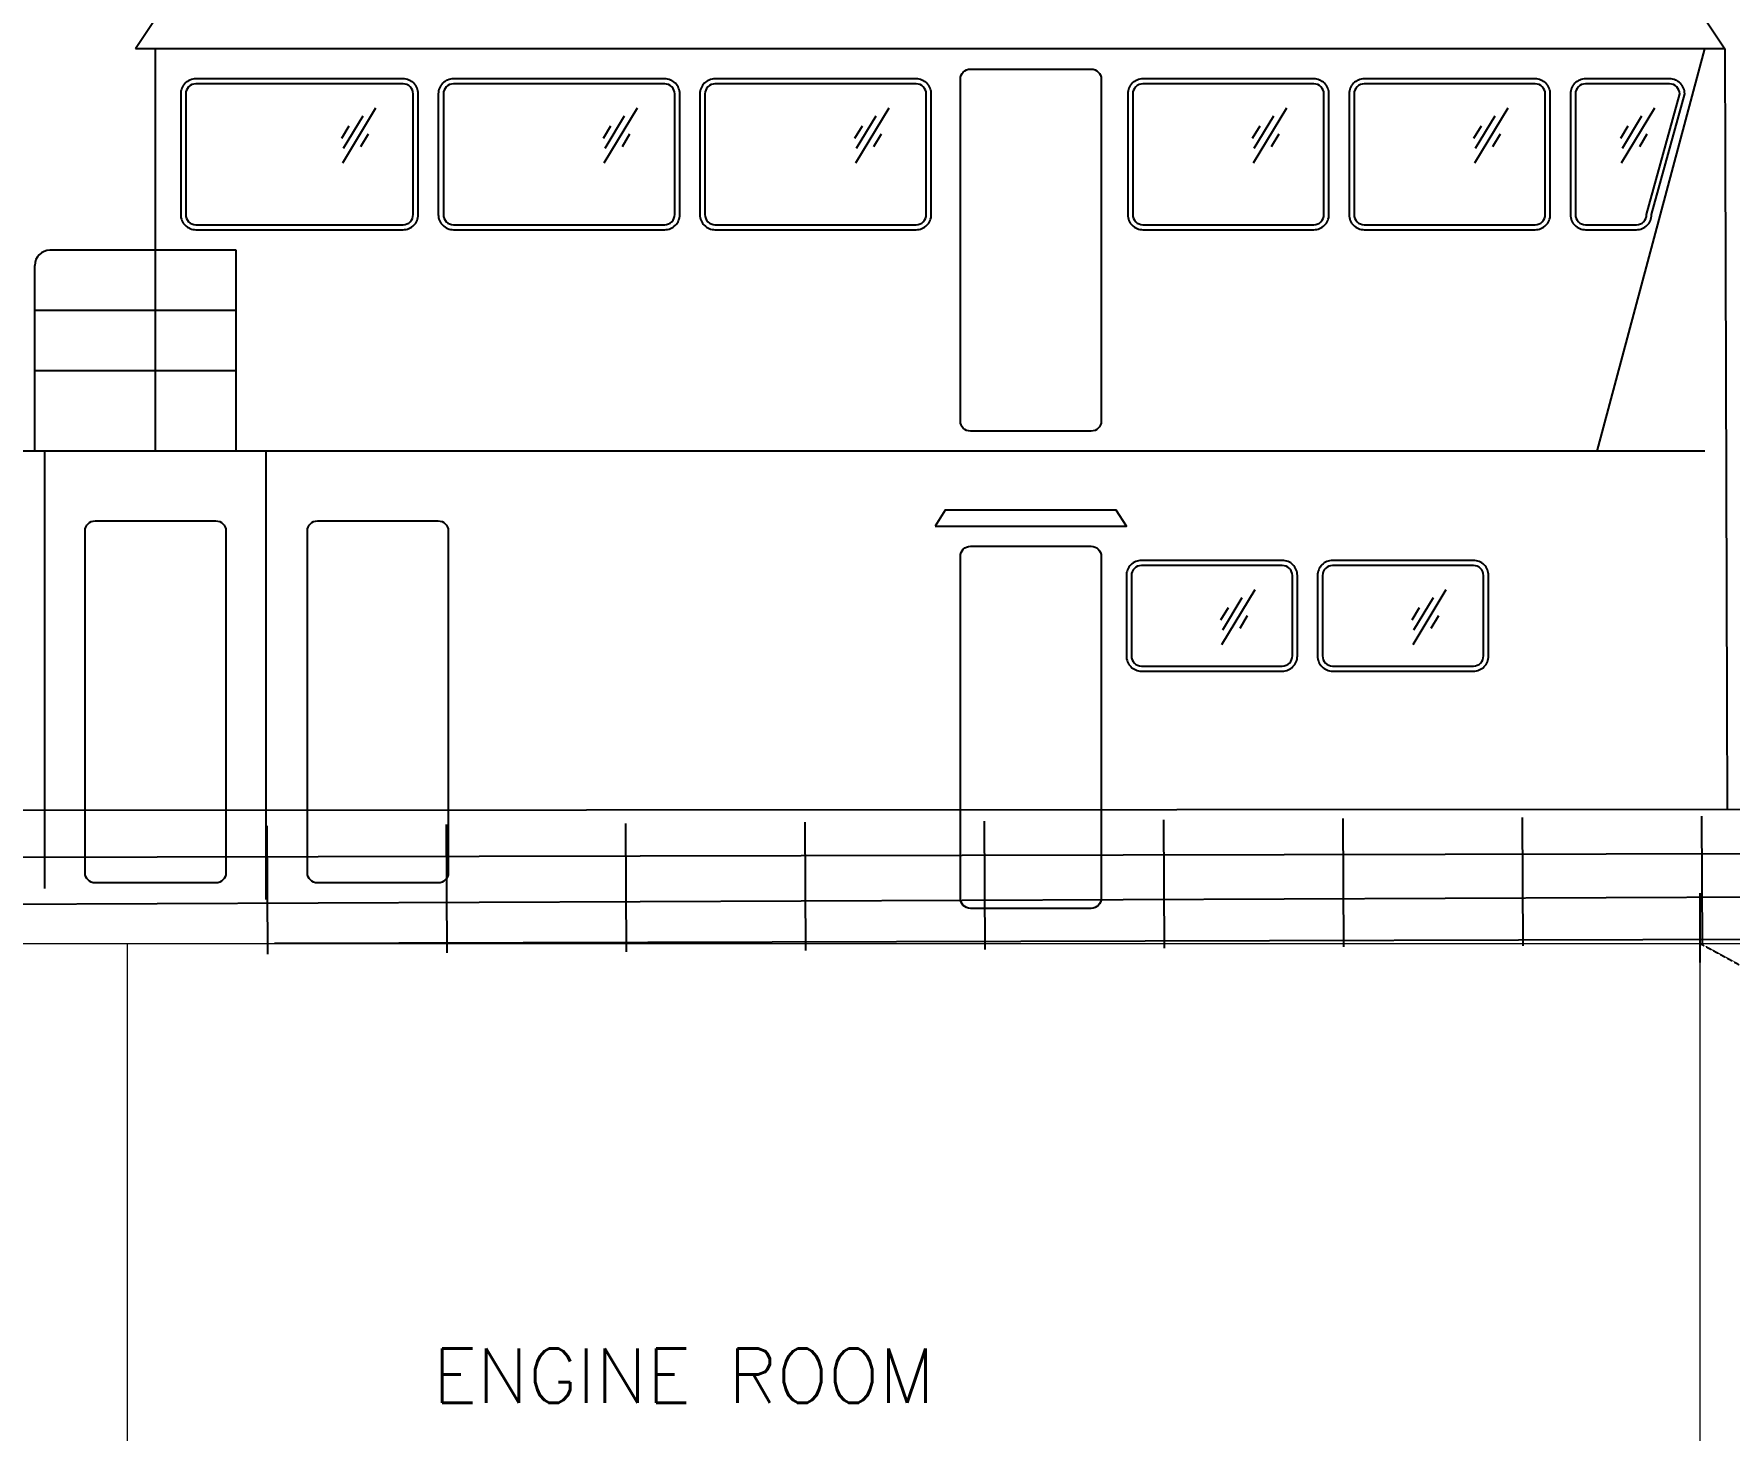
# Model space of a CAD drawing. Header units: millimetres. Extents: x -7277357 to 14022354, y -2768861 to 8298078.
# Drawn here: x -5356085 to -3480831, y 4654764 to 6199649 of the extents above; entities that cross this region are included whole.
import ezdxf

# ---------------------------------------------------------------- set-up
doc = ezdxf.new("R2010")
doc.units = ezdxf.units.MM
doc.header["$LTSCALE"] = 10
doc.linetypes.add('DASHED', pattern=[0.75, 0.5, -0.25])
for name, color, linetype in [('11', 7, 'Continuous'), ('Handrail', 3, 'Continuous'), ('Interior', 3, 'Continuous')]:
    doc.layers.add(name, color=color, linetype=linetype)
doc.styles.add('ROMANS', font='ROMANS.shx')

msp = doc.modelspace()

# ---------------------------------------------------------------- linework, layer by layer
at = {"ltscale": 0.5}
for p, q in [((-5221539.20428, 6216343.10323), (-5243797.54257, 6182955.59578)), ((-3507647.1555, 6216343.10323), (-3485388.81721, 6182955.59578)), ((-3626929.23093, 5737788.82987), (-3507647.1555, 6182955.59578))]:
    msp.add_line(p, q, dxfattribs=at)
for p, q in [((-3485388.81721, 6182955.59578), (-5243797.54257, 6182955.59578)), ((-5221539.20428, 5737788.82987), (-5221539.20428, 6182955.59578)), ((-3507647.1555, 5737788.82987), (-5588801.78616, 5737788.82987)), ((-5343960.0649, 5253948.20116), (-5343960.0649, 5737788.82987)), ((-5099118.34365, 5241706.1151), (-5099118.34365, 5737788.82987))]:
    msp.add_line(p, q)
at = {"color": 7}
for p, q in [((-3485388.81721, 6182955.59578), (-3482862.34814, 5341250.82835)), ((6154913.19233, 5345861.71962), (-5743205.65708, 5340169.43802)), ((-4701776.16051, 5326120.3097), (-4700843.76904, 5184121.03299)), ((-4503380.43734, 5327423.00985), (-4502448.04587, 5185423.73314)), ((-4304984.71417, 5328725.71), (-4304052.3227, 5186726.43329)), ((-4106588.991, 5330028.41015), (-4105656.59953, 5188029.13344)), ((-3908193.26783, 5331331.1103), (-3907260.87636, 5189331.83359)), ((-3709797.54466, 5332633.81046), (-3708865.15319, 5190634.53375)), ((-3511401.82149, 5333936.51061), (-3510469.43002, 5191937.2339)), ((6134267.21135, 5313537.66067), (-5752238.37392, 5287435.56097)), ((-5098567.60685, 5323514.90939), (-5097635.21538, 5181515.63268)), ((-4900171.88368, 5324817.60954), (-4899239.49221, 5182818.33283)), ((6114980.06692, 5283341.04303), (-5751051.52045, 5234879.81002)), ((-3512836.76505, 5172094.30049), (-3512836.76505, 5248885.56761)), ((6076167.76176, 5222575.16122), (-5089962.17552, 5193239.93405))]:
    msp.add_line(p, q, dxfattribs=at)
at = {"color": 0, "linetype": 'DASHED', "transparency": 33554521}
msp.add_line((-3512836.76505, 5193239.93405), (-1432836.76505, 4063239.93405), dxfattribs=at)
at = {"layer": '11', "color": 7, "linetype": 'Continuous', "lineweight": 20, "flags": 128}
for points in [[(-6352836.76505, 5193239.93405), (-5252836.76505, 5193239.93405), (-5252836.76505, 3863239.93405), (-5379104.16505, 3863239.93405)], [(-6352836.76505, 5193239.93405), (8338163.23495, 5193239.93405)], [(-3512836.76505, 4063239.93405), (-3512836.76505, 5193239.93405), (-1432836.76505, 5193239.93405), (-1432836.76505, 4063239.93405), (-3512836.76505, 4063239.93405)]]:
    msp.add_lwpolyline(points, dxfattribs=at)
at = {"layer": 'Handrail'}
for p, q in [((-5132512.39919, 5960221.08787), (-5338402.02842, 5960201.60495)), ((-5132512.39919, 5737618.22199), (-5132512.39919, 5960221.08787)), ((-5355095.78214, 5737618.22199), (-5355095.78214, 5943507.85122)), ((-5132512.39919, 5893597.19794), (-5355095.78214, 5893597.19794)), ((-5132512.39919, 5826822.18305), (-5355095.78214, 5826822.18305))]:
    msp.add_line(p, q, dxfattribs=at)
msp.add_arc((-5338402.02842, 5943507.85122), 16693.75372, 90, 180, dxfattribs=at)
at = {"layer": 'Interior'}
for p, q in [((-4978093.71111, 6117341.63197), (-5014866.27872, 6056468.68369)), ((-4688735.31326, 6117341.63197), (-4725507.88087, 6056468.68369)), ((-4410506.08456, 6117341.63197), (-4447278.65217, 6056468.68369)), ((-3970591.47129, 6117341.63197), (-4007364.0389, 6056468.68369)), ((-3725749.75004, 6117341.63197), (-3762522.31765, 6056468.68369)), ((-3563308.84119, 6117341.63197), (-3600081.4088, 6056468.68369)), ((-5007564.58916, 6097621.91996), (-5015890.50357, 6083839.28278)), ((-4992349.46444, 6108648.02969), (-5013996.84191, 6072813.17305)), ((-4718206.19132, 6097621.91996), (-4726532.10573, 6083839.28278)), ((-4702991.06659, 6108648.02969), (-4724638.44406, 6072813.17305)), ((-4439976.96262, 6097621.91996), (-4448302.87703, 6083839.28278)), ((-4424761.8379, 6108648.02969), (-4446409.21536, 6072813.17305)), ((-4000062.34935, 6097621.91996), (-4008388.26376, 6083839.28278)), ((-3984847.22463, 6108648.02969), (-4006494.60209, 6072813.17305)), ((-3755220.6281, 6097621.91996), (-3763546.54251, 6083839.28278)), ((-3740005.50337, 6108648.02969), (-3761652.88084, 6072813.17305)), ((-3592779.71925, 6097621.91996), (-3601105.63366, 6083839.28278)), ((-3577564.59452, 6108648.02969), (-3599211.97199, 6072813.17305)), ((-4986474.68592, 6088561.63092), (-4994800.60033, 6074778.99374)), ((-4697116.28808, 6088561.63092), (-4705442.20249, 6074778.99374)), ((-4418887.05938, 6088561.63092), (-4427212.97379, 6074778.99374)), ((-3978972.44611, 6088561.63092), (-3987298.36052, 6074778.99374)), ((-3734130.72485, 6088561.63092), (-3742456.63926, 6074778.99374)), ((-3571689.816, 6088561.63092), (-3580015.73041, 6074778.99374)), ((-4005514.47591, 5584471.92045), (-4042287.04352, 5523598.97218)), ((-4019770.22924, 5575778.31818), (-4041417.60671, 5539943.46153)), ((-3794060.2621, 5584471.92045), (-3830832.82971, 5523598.97218)), ((-3808316.01543, 5575778.31818), (-3829963.3929, 5539943.46153)), ((-4034985.35396, 5564752.20844), (-4043311.26837, 5550969.57127)), ((-4013895.45072, 5555691.9194), (-4022221.36513, 5541909.28223)), ((-3823531.14015, 5564752.20844), (-3831857.05456, 5550969.57127)), ((-3802441.23691, 5555691.9194), (-3810767.15132, 5541909.28223))]:
    msp.add_line(p, q, dxfattribs=at)
for points in [[(-4320076.5033, 6160697.25749), (-4186526.47352, 6160697.25749, -0.4142135624), (-4175397.30438, 6149568.08834), (-4175397.30438, 5771176.33731, -0.4142135624), (-4186526.47352, 5760047.16817), (-4320076.5033, 5760047.16817, -0.4142135624), (-4331205.67245, 5771176.33731), (-4331205.67245, 6149568.08834, -0.4142135624)], [(-5177022.52769, 5982962.94583), (-4947651.49491, 5982962.94583, 0.4142135624), (-4930957.74119, 5999656.69956), (-4930957.74119, 6133206.72933, 0.4142135624), (-4947651.49491, 6149900.48305), (-5177022.52769, 6149900.48305, 0.4142135624), (-5193716.28141, 6133206.72933), (-5193716.28141, 5999656.69956, 0.4142135624)], [(-5177022.52769, 5988527.53041), (-4947651.49491, 5988527.53041, 0.4142135624), (-4936522.32576, 5999656.69956), (-4936522.32576, 6133206.72933, 0.4142135624), (-4947651.49491, 6144335.89848), (-5177022.52769, 6144335.89848, 0.4142135624), (-5188151.69683, 6133206.72933), (-5188151.69683, 5999656.69956, 0.4142135624)], [(-4892005.64917, 5982962.94583), (-4658293.09707, 5982962.94583, 0.4142135624), (-4641599.34335, 5999656.69956), (-4641599.34335, 6133206.72933, 0.4142135624), (-4658293.09707, 6149900.48305), (-4892005.64917, 6149900.48305, 0.4142135624), (-4908699.40289, 6133206.72933), (-4908699.40289, 5999656.69956, 0.4142135624)], [(-4892005.64917, 5988527.53041), (-4658293.09707, 5988527.53041, 0.4142135624), (-4647163.92792, 5999656.69956), (-4647163.92792, 6133206.72933, 0.4142135624), (-4658293.09707, 6144335.89848), (-4892005.64917, 6144335.89848, 0.4142135624), (-4903134.81832, 6133206.72933), (-4903134.81832, 5999656.69956, 0.4142135624)], [(-4602647.25133, 5982962.94583), (-4380063.86837, 5982962.94583, 0.4142135624), (-4363370.11465, 5999656.69956), (-4363370.11465, 6133206.72933, 0.4142135624), (-4380063.86837, 6149900.48305), (-4602647.25133, 6149900.48305, 0.4142135624), (-4619341.00505, 6133206.72933), (-4619341.00505, 5999656.69956, 0.4142135624)], [(-4602647.25133, 5988527.53041), (-4380063.86837, 5988527.53041, 0.4142135624), (-4368934.69922, 5999656.69956), (-4368934.69922, 6133206.72933, 0.4142135624), (-4380063.86837, 6144335.89848), (-4602647.25133, 6144335.89848, 0.4142135624), (-4613776.42048, 6133206.72933), (-4613776.42048, 5999656.69956, 0.4142135624)], [(-4129345.13061, 5982962.94583), (-3940149.2551, 5982962.94583, 0.4142135624), (-3923455.50138, 5999656.69956), (-3923455.50138, 6133206.72933, 0.4142135624), (-3940149.2551, 6149900.48305), (-4129345.13061, 6149900.48305, 0.4142135624), (-4146038.88434, 6133206.72933), (-4146038.88434, 5999656.69956, 0.4142135624)], [(-4129345.13061, 5988527.53041), (-3940149.2551, 5988527.53041, 0.4142135624), (-3929020.08595, 5999656.69956), (-3929020.08595, 6133206.72933, 0.4142135624), (-3940149.2551, 6144335.89848), (-4129345.13061, 6144335.89848, 0.4142135624), (-4140474.29976, 6133206.72933), (-4140474.29976, 5999656.69956, 0.4142135624)], [(-3884503.40936, 5982962.94583), (-3695307.53385, 5982962.94583, 0.4142135624), (-3678613.78012, 5999656.69956), (-3678613.78012, 6133206.72933, 0.4142135624), (-3695307.53385, 6149900.48305), (-3884503.40936, 6149900.48305, 0.4142135624), (-3901197.16308, 6133206.72933), (-3901197.16308, 5999656.69956, 0.4142135624)], [(-3884503.40936, 5988527.53041), (-3695307.53385, 5988527.53041, 0.4142135624), (-3684178.3647, 5999656.69956), (-3684178.3647, 6133206.72933, 0.4142135624), (-3695307.53385, 6144335.89848), (-3884503.40936, 6144335.89848, 0.4142135624), (-3895632.57851, 6133206.72933), (-3895632.57851, 5999656.69956, 0.4142135624)], [(-3639661.68811, 5982962.94583), (-3583275.81552, 5982962.94583, 0.4142135624), (-3566582.0618, 5999656.69956), (-3529923.71551, 6133206.72933, 0.4142135624), (-3546617.46923, 6149900.48305), (-3639661.68811, 6149900.48305, 0.4142135624), (-3656355.44183, 6133206.72933), (-3656355.44183, 5999656.69956, 0.4142135624)], [(-3639661.68811, 5988527.53041), (-3583275.81552, 5988527.53041, 0.4142135624), (-3572146.64637, 5999656.69956), (-3535488.30008, 6133206.72933, 0.4142135624), (-3546617.46923, 6144335.89848), (-3639661.68811, 6144335.89848, 0.4142135624), (-3650790.85725, 6133206.72933), (-3650790.85725, 5999656.69956, 0.4142135624)], [(-5288332.73726, 5660840.14634), (-5154782.70749, 5660840.14634, -0.4142135624), (-5143653.53834, 5649710.97719), (-5143653.53834, 5271319.22616, -0.4142135624), (-5154782.70749, 5260190.05702), (-5288332.73726, 5260190.05702, -0.4142135624), (-5299461.90641, 5271319.22616), (-5299461.90641, 5649710.97719, -0.4142135624)], [(-5042400.60572, 5660840.14634), (-4908850.57595, 5660840.14634, -0.4142135624), (-4897721.4068, 5649710.97719), (-4897721.4068, 5271319.22616, -0.4142135624), (-4908850.57595, 5260190.05702), (-5042400.60572, 5260190.05702, -0.4142135624), (-5053529.77487, 5271319.22616), (-5053529.77487, 5649710.97719, -0.4142135624)], [(-4320076.5033, 5632729.46796), (-4186526.47352, 5632729.46796, -0.4142135624), (-4175397.30438, 5621600.29882), (-4175397.30438, 5243208.54779, -0.4142135624), (-4186526.47352, 5232079.37864), (-4320076.5033, 5232079.37864, -0.4142135624), (-4331205.67245, 5243208.54779), (-4331205.67245, 5621600.29882, -0.4142135624)], [(-4130880.62778, 5494609.91091), (-3975072.25971, 5494609.91091, 0.4142135624), (-3958378.50599, 5511303.66463), (-3958378.50599, 5600337.01782, 0.4142135624), (-3975072.25971, 5617030.77154), (-4130880.62778, 5617030.77154, 0.4142135624), (-4147574.38151, 5600337.01782), (-4147574.38151, 5511303.66463, 0.4142135624)], [(-4130880.62778, 5500174.49548), (-3975072.25971, 5500174.49548, 0.4142135624), (-3963943.09057, 5511303.66463), (-3963943.09057, 5600337.01782, 0.4142135624), (-3975072.25971, 5611466.18696), (-4130880.62778, 5611466.18696, 0.4142135624), (-4142009.79693, 5600337.01782), (-4142009.79693, 5511303.66463, 0.4142135624)], [(-3919426.41397, 5494609.91091), (-3763618.0459, 5494609.91091, 0.4142135624), (-3746924.29218, 5511303.66463), (-3746924.29218, 5600337.01782, 0.4142135624), (-3763618.0459, 5617030.77154), (-3919426.41397, 5617030.77154, 0.4142135624), (-3936120.1677, 5600337.01782), (-3936120.1677, 5511303.66463, 0.4142135624)], [(-3919426.41397, 5500174.49548), (-3763618.0459, 5500174.49548, 0.4142135624), (-3752488.87676, 5511303.66463), (-3752488.87676, 5600337.01782, 0.4142135624), (-3763618.0459, 5611466.18696), (-3919426.41397, 5611466.18696, 0.4142135624), (-3930555.58312, 5600337.01782), (-3930555.58312, 5511303.66463, 0.4142135624)]]:
    msp.add_lwpolyline(points, format="xyb", close=True, dxfattribs=at)
msp.add_lwpolyline([(-4359028.59532, 5654987.80626), (-4147574.38151, 5654987.80626), (-4158703.55065, 5672794.4769), (-4347899.42617, 5672794.4769)], close=True, dxfattribs=at)

# ---------------------------------------------------------------- texts
at = {"color": 7, "insert": (-4914745.25969, 4744924.86978), "char_height": 60000, "attachment_point": 1, "style": 'ROMANS'}
msp.add_mtext_dynamic_manual_height_columns('ENGINE ROOM', width=733385.9013949, gutter_width=200000, heights=[0], dxfattribs=at)

doc.saveas('drawing.dxf')
